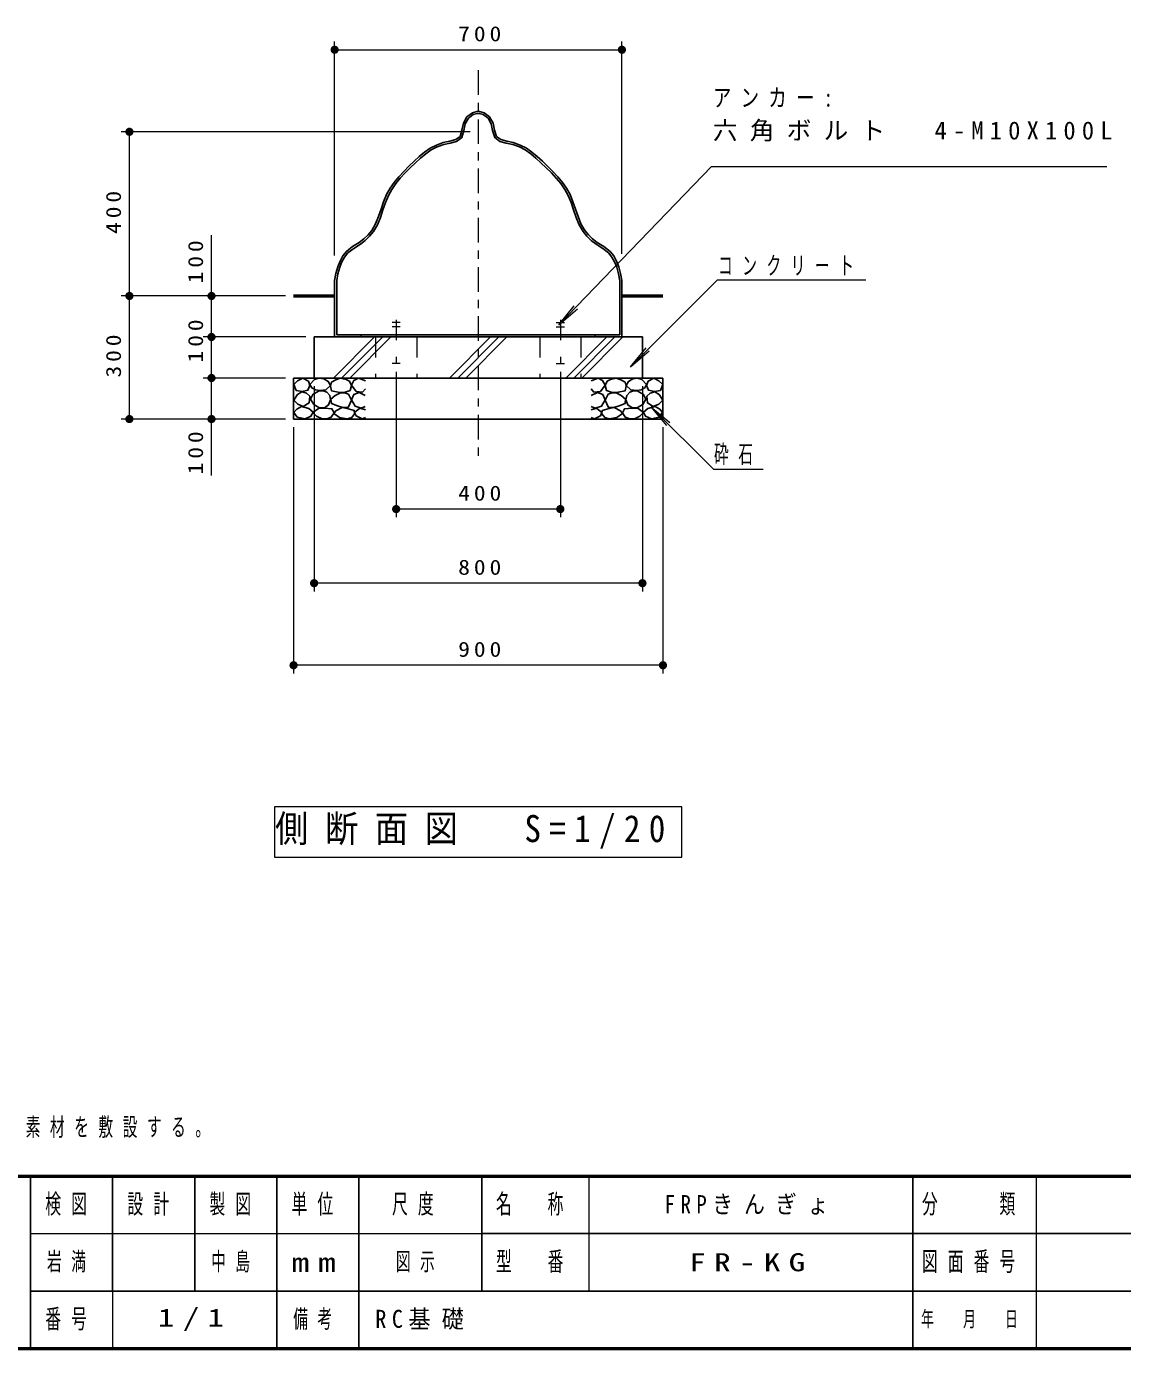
# Model space of a CAD drawing. Units: millimetres on the paper, scale 1:20. Extents: x -385 to 0, y -5 to 267.
# Drawn here: x -243 to -109.5, y 0 to 161.1 of the extents above; entities that cross this region are included whole.
import ezdxf

# ---------------------------------------------------------------- set-up
doc = ezdxf.new("R2010")
doc.units = ezdxf.units.MM
doc.linetypes.add('USER1', pattern=[4.5, 2.5, -2])
doc.linetypes.add('USER2', pattern=[6, 3, -1, 1, -1])
doc.layers.add('LY_1', color=7, linetype='Continuous', lineweight=13)
doc.layers.add('LY_2', color=7, linetype='Continuous', lineweight=13)
doc.layers.add('LY_3', color=7, linetype='Continuous')
doc.styles.add('ＭＳ ゴシック', font='')
doc.styles.get('ＭＳ ゴシック').set_extended_font_data('MS Gothic')

# ---------------------------------------------------------------- blocks, each defined once
blk = doc.blocks.new('filled_dot')
at = {"color": 0, "linetype": 'Continuous', "lineweight": -2, "const_width": 1.25}
blk.add_lwpolyline([(-0.625, 0, 1), (0.625, 0, 1)], format="xyb", close=True, dxfattribs=at)

msp = doc.modelspace()

# ---------------------------------------------------------------- linework, layer by layer
at = {"layer": 'LY_1'}
for p, q in [((-205.454, 133.179), (-205.454, 159.259)), ((-205.454, 158.259), (-170.454, 158.259)), ((-170.454, 133.385), (-170.454, 159.259)), ((-188.954, 148.259), (-231.454, 148.259)), ((-230.454, 128.259), (-230.454, 148.259)), ((-159.543, 144.028), (-178.141, 124.732)), ((-159.543, 144.028), (-111.367, 144.028)), ((-220.454, 123.259), (-220.454, 135.651)), ((-158.814, 130.24), (-169.421, 119.633)), ((-158.814, 130.24), (-140.749, 130.24)), ((-211.454, 128.259), (-231.454, 128.259)), ((-230.454, 113.259), (-230.454, 128.259)), ((-178.141, 124.732), (-176.256, 127.065)), ((-178.141, 124.732), (-175.879, 126.702)), ((-208.954, 123.259), (-221.454, 123.259)), ((-220.454, 118.259), (-220.454, 123.259)), ((-205.586, 118.259), (-200.586, 123.259)), ((-204.596, 118.259), (-199.596, 123.259)), ((-203.606, 118.259), (-198.606, 123.259)), ((-191.444, 118.259), (-186.444, 123.259)), ((-190.454, 118.259), (-185.454, 123.259)), ((-189.464, 118.259), (-184.464, 123.259)), ((-177.302, 118.259), (-172.302, 123.259)), ((-176.312, 118.259), (-171.312, 123.259)), ((-175.322, 118.259), (-170.322, 123.259)), ((-169.421, 119.633), (-167.492, 121.931)), ((-169.421, 119.633), (-167.123, 121.562)), ((-211.454, 118.259), (-221.454, 118.259)), ((-220.454, 106.376), (-220.454, 118.259)), ((-197.954, 119.009), (-197.954, 101.289)), ((-177.954, 119.009), (-177.954, 101.289)), ((-207.954, 117.259), (-207.954, 92.259)), ((-167.954, 117.259), (-167.954, 92.259)), ((-166.935, 114.759), (-165.002, 112.465)), ((-166.935, 114.759), (-164.633, 112.835)), ((-159.3, 107.156), (-166.935, 114.759)), ((-211.454, 113.259), (-231.454, 113.259)), ((-210.454, 112.259), (-210.454, 82.259)), ((-165.454, 112.259), (-165.454, 82.259)), ((-159.3, 107.156), (-153.236, 107.156)), ((-177.954, 102.289), (-197.954, 102.289)), ((-167.954, 93.259), (-207.954, 93.259)), ((-165.454, 83.259), (-210.454, 83.259)), ((-212.774, 66.029), (-212.774, 59.889)), ((-163.134, 66.029), (-212.774, 66.029)), ((-163.134, 59.889), (-163.134, 66.029)), ((-212.774, 59.889), (-163.134, 59.889))]:
    msp.add_line(p, q, dxfattribs=at)
at = {"layer": 'LY_1', "linetype": 'USER2'}
msp.add_line((-187.954, 155.779), (-187.954, 108.259), dxfattribs=at)
at = {"layer": 'LY_1', "lineweight": 25}
for p, q in [((-205.454, 130.146), (-205.454, 123.259)), ((-205.204, 130.113), (-205.204, 123.509)), ((-170.704, 130.113), (-170.704, 123.509)), ((-170.454, 130.146), (-170.454, 123.259)), ((-207.954, 123.259), (-167.954, 123.259)), ((-207.954, 123.259), (-207.954, 118.259)), ((-205.204, 123.509), (-170.704, 123.509)), ((-202.204, 123.509), (-202.204, 123.259)), ((-173.704, 123.509), (-173.704, 123.259)), ((-167.954, 123.259), (-167.954, 118.259)), ((-210.454, 118.259), (-165.454, 118.259)), ((-210.454, 118.259), (-210.454, 113.259)), ((-165.454, 118.259), (-165.454, 113.259)), ((-210.454, 113.259), (-165.454, 113.259))]:
    msp.add_line(p, q, dxfattribs=at)
at = {"layer": 'LY_1', "lineweight": 50}
for p, q in [((-210.454, 128.259), (-205.454, 128.259)), ((-170.454, 128.259), (-165.454, 128.259))]:
    msp.add_line(p, q, dxfattribs=at)
at = {"layer": 'LY_1', "linetype": 'USER1'}
for p, q in [((-197.454, 125.009), (-198.454, 125.009)), ((-197.454, 124.509), (-198.454, 124.509)), ((-197.954, 125.359), (-197.954, 120.009)), ((-178.454, 125.009), (-177.454, 125.009)), ((-178.454, 124.509), (-177.454, 124.509)), ((-177.954, 125.359), (-177.954, 120.009)), ((-200.454, 123.259), (-200.454, 118.259)), ((-195.454, 123.259), (-195.454, 118.259)), ((-180.454, 123.259), (-180.454, 118.259)), ((-175.454, 123.259), (-175.454, 118.259)), ((-197.454, 120.009), (-198.454, 120.009)), ((-178.454, 120.009), (-177.454, 120.009))]:
    msp.add_line(p, q, dxfattribs=at)
at = {"layer": 'LY_1', "lineweight": 25}
for points in [[(-205.454, 130.146), (-205.299, 130.992), (-205.061, 131.827), (-204.795, 132.508), (-204.453, 133.14), (-204.014, 133.687), (-203.264, 134.268), (-202.445, 134.792), (-201.88, 135.221), (-201.371, 135.706), (-200.933, 136.245), (-200.468, 137.051), (-200.108, 137.921), (-199.801, 138.825), (-199.493, 139.73), (-199.131, 140.605), (-198.707, 141.374), (-198.207, 142.097), (-197.645, 142.782), (-197.04, 143.435), (-196.405, 144.064), (-195.759, 144.675), (-195.139, 145.244), (-194.498, 145.78), (-193.813, 146.258), (-193.059, 146.653), (-192.213, 146.942), (-191.42, 147.112), (-190.692, 147.319), (-190.178, 147.698), (-189.94, 148.447), (-189.771, 149.326), (-189.338, 150.081), (-188.657, 150.584), (-188.114, 150.739), (-187.954, 150.757)], [(-205.204, 130.129), (-205.054, 130.942), (-204.824, 131.747), (-204.568, 132.404), (-204.244, 133.004), (-203.838, 133.51), (-203.128, 134.058), (-202.304, 134.585), (-201.718, 135.03), (-201.188, 135.536), (-200.728, 136.102), (-200.242, 136.943), (-199.873, 137.836), (-199.563, 138.746), (-199.258, 139.644), (-198.905, 140.498), (-198.495, 141.242), (-198.008, 141.946), (-197.458, 142.617), (-196.86, 143.261), (-196.232, 143.883), (-195.588, 144.492), (-194.973, 145.057), (-194.345, 145.582), (-193.682, 146.045), (-192.959, 146.424), (-192.152, 146.7), (-191.369, 146.867), (-190.595, 147.088), (-189.973, 147.555), (-189.692, 148.409), (-189.533, 149.249), (-189.152, 149.915), (-188.555, 150.356), (-188.077, 150.492), (-187.935, 150.508)], [(-170.702, 130.113), (-170.852, 130.935), (-171.084, 131.747), (-171.34, 132.404), (-171.664, 133.004), (-172.07, 133.51), (-172.779, 134.058), (-173.604, 134.585), (-174.189, 135.03), (-174.72, 135.536), (-175.179, 136.102), (-175.665, 136.943), (-176.034, 137.836), (-176.344, 138.746), (-176.65, 139.644), (-177.002, 140.498), (-177.412, 141.242), (-177.9, 141.946), (-178.45, 142.617), (-179.047, 143.261), (-179.676, 143.883), (-180.319, 144.492), (-180.935, 145.057), (-181.563, 145.582), (-182.226, 146.045), (-182.948, 146.424), (-183.756, 146.7), (-184.539, 146.867), (-185.312, 147.088), (-185.934, 147.555), (-186.215, 148.409), (-186.374, 149.249), (-186.756, 149.915), (-187.352, 150.356), (-187.83, 150.492), (-187.972, 150.508)], [(-170.454, 130.146), (-170.608, 130.992), (-170.847, 131.827), (-171.112, 132.508), (-171.454, 133.14), (-171.893, 133.687), (-172.643, 134.268), (-173.463, 134.792), (-174.027, 135.221), (-174.537, 135.706), (-174.974, 136.245), (-175.44, 137.051), (-175.799, 137.921), (-176.107, 138.825), (-176.415, 139.73), (-176.777, 140.605), (-177.2, 141.374), (-177.701, 142.097), (-178.262, 142.782), (-178.868, 143.435), (-179.502, 144.064), (-180.148, 144.675), (-180.769, 145.244), (-181.409, 145.78), (-182.095, 146.258), (-182.848, 146.653), (-183.695, 146.942), (-184.487, 147.112), (-185.215, 147.319), (-185.729, 147.698), (-185.968, 148.447), (-186.136, 149.326), (-186.569, 150.081), (-187.25, 150.584), (-187.793, 150.739), (-187.954, 150.757)], [(-201.704, 117.924), (-202.559, 118.241), (-203.098, 117.971), (-203.415, 117.369), (-202.829, 116.609), (-202.052, 116.546), (-201.704, 116.942)], [(-174.204, 117.924), (-173.348, 118.241), (-172.81, 117.971), (-172.493, 117.369), (-173.079, 116.609), (-173.855, 116.546), (-174.204, 116.942)], [(-201.72, 116.118), (-202.48, 116.514), (-203.114, 116.26), (-203.415, 115.611), (-202.971, 114.835), (-202.211, 114.597), (-201.72, 114.803)], [(-174.188, 116.118), (-173.427, 116.514), (-172.794, 116.26), (-172.493, 115.611), (-172.936, 114.835), (-173.697, 114.597), (-174.188, 114.803)], [(-201.704, 114.391), (-202.369, 114.597), (-203.019, 114.043), (-202.844, 113.646), (-202.116, 113.282), (-201.704, 113.441)], [(-174.204, 114.391), (-173.538, 114.597), (-172.889, 114.043), (-173.063, 113.646), (-173.792, 113.282), (-174.204, 113.441)]]:
    msp.add_lwpolyline(points, dxfattribs=at)
for points in [[(-209.331, 118.229), (-209.965, 117.928), (-210.44, 117.453), (-210.139, 116.756), (-209.411, 116.613), (-208.713, 116.772), (-208.46, 117.358), (-208.65, 117.865)], [(-207.36, 118.234), (-207.887, 118.098), (-208.468, 117.463), (-208.239, 117.044), (-207.781, 116.807), (-207.265, 116.733), (-206.522, 116.801), (-205.955, 117.342), (-206.238, 117.842), (-206.772, 118.152)], [(-204.769, 118.244), (-205.306, 118.02), (-205.852, 117.752), (-205.968, 117.25), (-205.834, 116.687), (-205.011, 116.526), (-204.286, 116.481), (-203.561, 116.74), (-203.409, 117.349), (-203.641, 117.859), (-204.044, 118.083)], [(-171.138, 118.244), (-170.601, 118.02), (-170.055, 117.752), (-169.939, 117.25), (-170.073, 116.687), (-170.897, 116.526), (-171.622, 116.481), (-172.347, 116.74), (-172.499, 117.349), (-172.266, 117.859), (-171.863, 118.083)], [(-168.547, 118.234), (-168.02, 118.098), (-167.439, 117.463), (-167.669, 117.044), (-168.126, 116.807), (-168.642, 116.733), (-169.385, 116.801), (-169.953, 117.342), (-169.669, 117.842), (-169.136, 118.152)], [(-166.576, 118.229), (-165.942, 117.928), (-165.467, 117.453), (-165.768, 116.756), (-166.497, 116.613), (-167.194, 116.772), (-167.447, 117.358), (-167.257, 117.865)], [(-209.458, 116.581), (-209.997, 116.233), (-210.44, 115.552), (-209.933, 115.092), (-209.268, 114.775), (-208.571, 115.219), (-208.492, 116.059), (-208.9, 116.421)], [(-207.995, 115.017), (-207.374, 114.672), (-206.698, 114.625), (-206.184, 114.987), (-205.941, 115.585), (-206.053, 116.122), (-206.401, 116.531), (-206.866, 116.695), (-207.401, 116.639), (-208.09, 116.27), (-208.387, 115.693)], [(-204.819, 116.413), (-205.373, 116.116), (-205.9, 115.697), (-205.846, 115.143), (-205.103, 114.873), (-204.468, 114.656), (-203.819, 114.683), (-203.414, 115.548), (-203.765, 116.305), (-204.269, 116.469)], [(-171.088, 116.413), (-170.534, 116.116), (-170.007, 115.697), (-170.061, 115.143), (-170.804, 114.873), (-171.44, 114.656), (-172.088, 114.683), (-172.494, 115.548), (-172.142, 116.305), (-171.639, 116.469)], [(-167.912, 115.017), (-168.534, 114.672), (-169.21, 114.625), (-169.723, 114.987), (-169.966, 115.585), (-169.855, 116.122), (-169.507, 116.531), (-169.041, 116.695), (-168.507, 116.639), (-167.817, 116.27), (-167.52, 115.693)], [(-166.449, 116.581), (-165.911, 116.233), (-165.467, 115.552), (-165.974, 115.092), (-166.64, 114.775), (-167.337, 115.219), (-167.416, 116.059), (-167.008, 116.421)], [(-209.499, 114.785), (-210.068, 114.466), (-210.406, 114.043), (-210.002, 113.477), (-209.059, 113.274), (-208.344, 113.593), (-208.07, 114.098), (-208.61, 114.554)], [(-206.644, 114.578), (-207.428, 114.537), (-208.09, 114.064), (-207.657, 113.605), (-206.968, 113.294), (-206.403, 113.286), (-205.86, 113.51), (-205.522, 114.037), (-205.779, 114.524)], [(-204.528, 114.669), (-205.299, 114.25), (-205.542, 113.953), (-204.853, 113.466), (-203.907, 113.277), (-203.377, 113.461), (-203.028, 113.885), (-203.055, 114.304), (-203.92, 114.534)], [(-171.379, 114.669), (-170.609, 114.25), (-170.365, 113.953), (-171.055, 113.466), (-172.001, 113.277), (-172.53, 113.461), (-172.879, 113.885), (-172.852, 114.304), (-171.987, 114.534)], [(-169.264, 114.578), (-168.48, 114.537), (-167.818, 114.064), (-168.25, 113.605), (-168.939, 113.294), (-169.504, 113.286), (-170.047, 113.51), (-170.385, 114.037), (-170.129, 114.524)], [(-166.408, 114.785), (-165.84, 114.466), (-165.502, 114.043), (-165.905, 113.477), (-166.848, 113.274), (-167.564, 113.593), (-167.837, 114.098), (-167.298, 114.554)]]:
    msp.add_lwpolyline(points, close=True, dxfattribs=at)
at = {"layer": 'LY_2', "lineweight": 50}
for p, q in [((-385, 21), (0, 21)), ((-385, 0), (0, 0))]:
    msp.add_line(p, q, dxfattribs=at)
at = {"layer": 'LY_2', "lineweight": 25}
for p, q in [((-242.5, 21), (-242.5, 0)), ((-232.5, 21), (-232.5, 7)), ((-222.5, 21), (-222.5, 7)), ((-212.5, 21), (-212.5, 0)), ((-202.5, 21), (-202.5, 7)), ((-187.5, 21), (-187.5, 7)), ((-135, 21), (-135, 0)), ((-187.5, 14), (-70, 14)), ((-242.5, 7), (0, 7)), ((-202.5, 7), (-202.5, 0))]:
    msp.add_line(p, q, dxfattribs=at)
at = {"layer": 'LY_2'}
for p, q in [((-174.5, 21), (-174.5, 7)), ((-120, 21), (-120, 0)), ((-242.5, 14), (-187.5, 14)), ((-232.5, 7), (-232.5, 0))]:
    msp.add_line(p, q, dxfattribs=at)

# ---------------------------------------------------------------- block references
at = {"layer": 'LY_1', "xscale": 0.4, "yscale": 0.4}
for p in [(-205.454, 158.259), (-197.954, 102.289), (-207.954, 93.259), (-210.454, 83.259)]:
    msp.add_blockref('filled_dot', p, dxfattribs=at)
for p, rotation in [((-170.454, 158.259), 180), ((-230.454, 148.259), 270), ((-230.454, 128.259), 270), ((-230.454, 128.259), 90), ((-220.454, 128.259), 270), ((-220.454, 123.259), 270), ((-220.454, 118.259), 270), ((-230.454, 113.259), 90), ((-220.454, 113.259), 90), ((-177.954, 102.289), 180), ((-167.954, 93.259), 180), ((-165.454, 83.259), 180)]:
    msp.add_blockref('filled_dot', p, dxfattribs=dict(at, rotation=rotation))

# ---------------------------------------------------------------- texts
at = {"layer": 'LY_1', "style": 'ＭＳ ゴシック'}
for s, insert, char_height, attachment_point in [('\\T1.33;\\W1.15;700', (-187.537, 159.259), 1.833, 8), ('\\T1.5;\\W0.75;アンカー:', (-159.367, 153.528), 2.199, 1), ('\\T1.5;六角ボルト\u30004-M10X100L', (-159.367, 149.528), 2.199, 1), ('\\T1.64;\\W0.6;コンクリート', (-158.749, 130.74), 2.199, 7), ('\\T1.64;\\W0.6;砕石', (-159.236, 107.656), 2.199, 7), ('\\T1.33;\\W1.15;400', (-187.537, 103.289), 1.833, 8), ('\\T1.33;\\W1.15;800', (-187.537, 94.259), 1.833, 8), ('\\T1.33;\\W1.15;900', (-187.537, 84.259), 1.833, 8), ('\\T1.5;\\W0.9;側断面図\u3000S=1/20', (-212.704, 62.959), 3.299, 4), ('\\T1.64;\\W0.6;安全領域内には、障害物等はないものとし、落下高さに見合った衝撃吸収性能を有する素材を敷設する。', (-358.196, 25.659), 2.199, 7), ('\\T1.52;\\W0.85;FRPきんぎょ', (-165.25, 17.5), 2.199, 4), ('\\T1.64;\\W0.6;岩満', (-240.5, 10.5), 2.199, 4), ('\\T1.64;\\W0.6;中島', (-220.5, 10.5), 2.199, 4), ('\\T1.5;\\W1.35;FR-KG', (-162.25, 10.5), 2.199, 4), ('\\T1.5;\\W0.9;RC基礎', (-200.5, 3.5), 2.199, 4)]:
    msp.add_mtext(s, dxfattribs=dict(at, insert=insert, char_height=char_height, attachment_point=attachment_point))
at = {"layer": 'LY_1', "char_height": 1.833, "attachment_point": 8, "rotation": 90, "style": 'ＭＳ ゴシック'}
for s, insert in [('\\T1.33;\\W1.15;400', (-231.454, 138.676)), ('\\T1.33;\\W1.15;100', (-221.454, 132.651)), ('\\T1.33;\\W1.15;100', (-221.454, 123.015)), ('\\T1.33;\\W1.15;300', (-231.454, 121.176)), ('\\T1.33;\\W1.15;100', (-221.454, 109.376))]:
    msp.add_mtext(s, dxfattribs=dict(at, insert=insert))
at = {"layer": 'LY_2', "attachment_point": 4, "style": 'ＭＳ ゴシック'}
for s, insert, char_height in [('\\T1.64;\\W0.6;検図', (-240.7, 17.5), 2.346), ('\\T1.64;\\W0.6;設計', (-230.7, 17.5), 2.346), ('\\T1.64;\\W0.6;製図', (-220.7, 17.5), 2.346), ('\\T1.64;\\W0.6;単位', (-210.7, 17.5), 2.346), ('\\T1.64;\\W0.6;尺度', (-198.45, 17.5), 2.346), ('\\T1.64;\\W0.6;名\u3000称', (-185.8, 17.5), 2.346), ('\\T1.64;\\W0.6;分\u3000\u3000類', (-133.9, 17.5), 2.346), ('\\T1.64;\\W0.6;型\u3000番', (-185.8, 10.5), 2.346), ('\\T1.64;\\W0.6;図面番号', (-133.9, 10.5), 2.346), ('\\T1.5;\\W1.35;mm', (-210.7, 10.5), 2.346), ('\\T1.64;\\W0.6;番号', (-240.7, 3.5), 2.346), ('\\T1.64;\\W0.6;備考', (-210.5, 3.5), 2.199), ('\\T1.64;\\W0.6;年\u3000月\u3000日', (-134, 3.5), 1.906)]:
    msp.add_mtext(s, dxfattribs=dict(at, insert=insert, char_height=char_height))
at = {"layer": 'LY_3', "char_height": 2.199, "attachment_point": 4, "style": 'ＭＳ ゴシック'}
for s, insert in [('\\T1.64;\\W0.6;図示', (-198, 10.5)), ('\\T1.5;\\W1.35;1/1', (-227, 3.5))]:
    msp.add_mtext(s, dxfattribs=dict(at, insert=insert))

doc.saveas('drawing.dxf')
